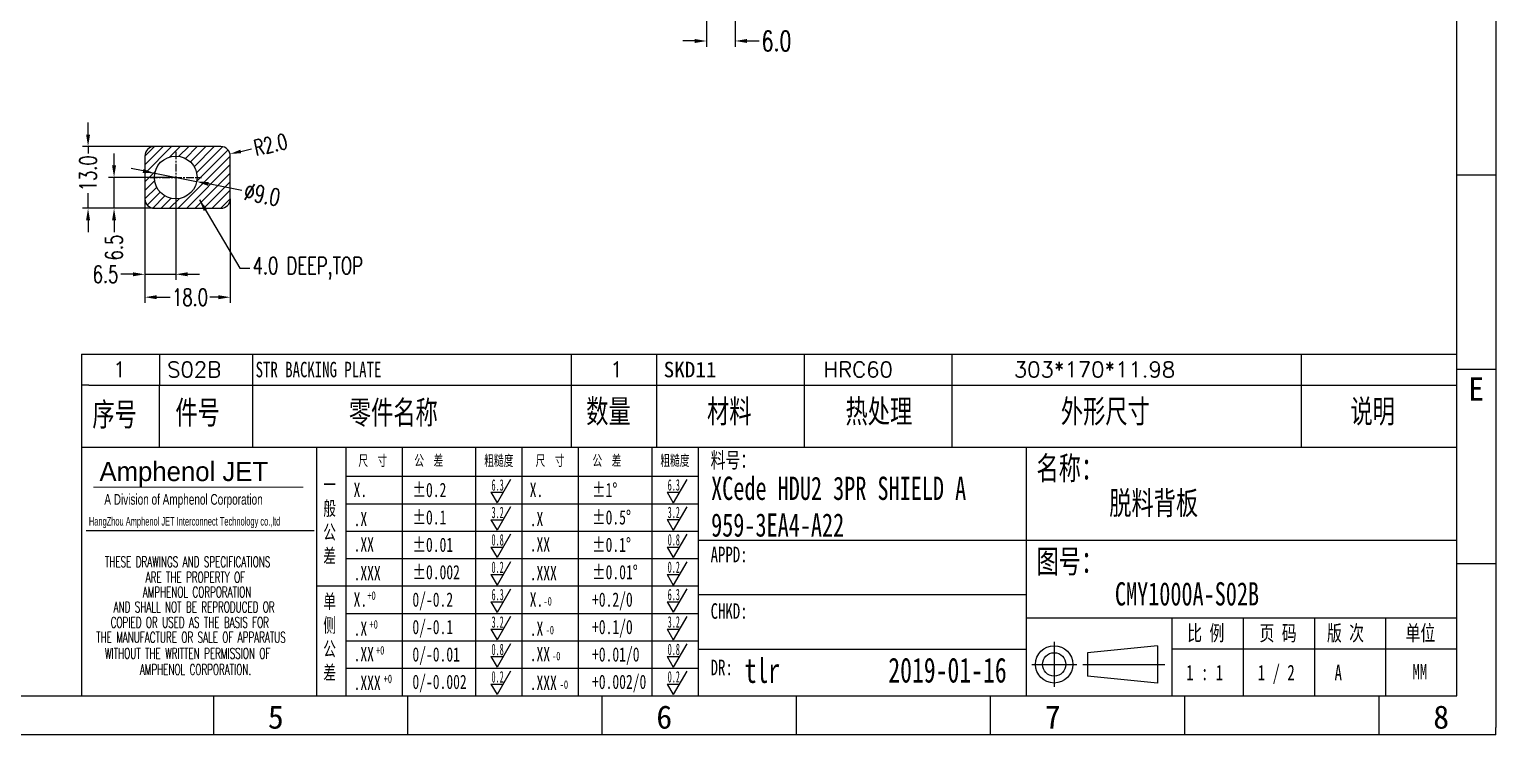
# Model space of a CAD drawing. Header units: millimetres. Extents: x -2852 to 5627, y -2271 to 1849.
# Drawn here: x 4667.9 to 4976.7, y 354.1 to 502.7 of the extents above; entities that cross this region are included whole.
import ezdxf
from ezdxf.enums import TextEntityAlignment as Align

# ---------------------------------------------------------------- set-up
doc = ezdxf.new("R2010")
doc.units = ezdxf.units.MM
doc.header["$PDSIZE"] = 3
doc.linetypes.add('CENTER', pattern=[50.8, 31.75, -6.35, 6.35, -6.35])
for name, color, linetype in [('1', 7, 'Continuous'), ('41', 1, 'Continuous'), ('S02', 17, 'Continuous')]:
    doc.layers.add(name, color=color, linetype=linetype)
doc.styles.add('CH', font='仿宋_GB2312_0.ttf')
doc.styles.add('jet02', font='simplex.shx', dxfattribs={"width": 0.7})
doc.styles.add('SIMPLEX', font='SIMPLEX')
doc.styles.get("Standard").update_dxf_attribs({"font": '仿宋_GB2312_0.ttf', "width": 0.7})
doc.styles.add('TEXTSTYLE_1', font='TRIUMB.TTF')
doc.styles.add('TEXTSTYLE_2', font='TRIUM.TTF')
doc.styles.add('tk', font='', dxfattribs={"width": 0.7})
doc.styles.add('tk 2', font='仿宋_GB2312_0.ttf', dxfattribs={"width": 0.65})
doc.styles.add('tk 4', font='simplex.shx', dxfattribs={"width": 0.65, "bigfont": 'bigfont.shx'})
doc.styles.get('tk').set_extended_font_data('NSimSun')
doc.dimstyles.new('jet02', dxfattribs={"dimtxt": 3.5, "dimasz": 2.1, "dimexe": 1, "dimexo": 0, "dimgap": 0.5, "dimtad": 0, "dimtoh": 1, "dimdec": 3, "dimzin": 9, "dimdsep": 46, "dimtxsty": 'jet02', "dimcen": 0, "dimclrt": 256, "dimazin": 2, "dimtfac": 1, "dimtdec": 3, "dimtofl": 0, "dimtmove": 0, "dimatfit": 1, "dimfxl": 0, "dimarcsym": 0})

# ---------------------------------------------------------------- blocks, each defined once
blk = doc.blocks.new('A3-N')
at = {"layer": '1', "color": 1}
for p, q in [((420, 296.73), (420, 1)), ((420, 78.55), (414.55, 78.55)), ((420, 51.27), (414.55, 51.27)), ((222.45, 49.09), (221.45, 49.09)), ((221.45, 49.09), (221.45, 40.36)), ((222.45, 49.09), (414.55, 49.09)), ((232.36, 49.09), (232.36, 40.36)), ((245.45, 49.09), (245.45, 40.36)), ((290.18, 49.09), (290.18, 40.36)), ((302.18, 49.09), (302.18, 40.36)), ((322.91, 49.09), (322.91, 40.36)), ((343.64, 49.09), (343.64, 40.36)), ((392.73, 40.36), (392.73, 49.09)), ((258.55, 40.36), (258.55, 5.44)), ((266.45, 40.36), (266.45, 5.44)), ((276.78, 40.36), (276.78, 5.45)), ((291.18, 40.36), (291.18, 5.45)), ((301.51, 40.37), (301.51, 5.46)), ((308.01, 40.36), (308.01, 5.45)), ((354.09, 40.36), (354.09, 5.45)), ((308.01, 32.39), (258.55, 32.39)), ((308.01, 28.54), (258.55, 28.54)), ((414.55, 27.27), (308.01, 27.27)), ((308.01, 24.69), (258.55, 24.69)), ((420, 24), (414.55, 24)), ((354.09, 19.63), (308.01, 19.63)), ((308.01, 16.99), (258.55, 16.99)), ((414.55, 16.36), (354.09, 16.36)), ((374.55, 16.36), (374.55, 5.45)), ((384.55, 16.36), (384.55, 5.45)), ((394.55, 16.36), (394.55, 5.45)), ((404.55, 16.36), (404.55, 5.45)), ((308.01, 13.14), (258.55, 13.14)), ((372.51, 12.49), (362.69, 11.5)), ((372.51, 12.49), (372.51, 7.25)), ((308.01, 11.99), (354.09, 11.99)), ((362.69, 11.5), (362.69, 8.23)), ((414.55, 12), (374.55, 12)), ((308.01, 9.29), (258.55, 9.29)), ((372.51, 7.25), (362.69, 8.23)), ((240, 0), (240, 5.45)), ((267.27, 0), (267.27, 5.45)), ((294.55, 0), (294.55, 5.45)), ((321.82, 0), (321.82, 5.45)), ((349.09, 0), (349.09, 5.45)), ((376.36, 0), (376.36, 5.45)), ((403.64, 0), (403.64, 5.45)), ((420, 0), (1, 0)), ((420, 0), (420, 1))]:
    blk.add_line(p, q, dxfattribs=at)
at = {"layer": '1'}
for p, q in [((221.45, 40.36), (221.45, 5.45)), ((221.45, 40.36), (414.55, 40.36)), ((221.45, 40.36), (414.55, 40.36)), ((254.41, 40.36), (254.41, 5.45)), ((283.28, 40.36), (283.28, 5.45)), ((308.01, 36.24), (258.55, 36.24)), ((222.08, 28.67), (254.12, 28.67)), ((308.01, 20.84), (254.41, 20.84))]:
    blk.add_line(p, q, dxfattribs=at)
at = {"layer": '1', "color": 1, "ltscale": 0.05}
for p, q in [((281.68, 35.84), (279.79, 32.56)), ((306.41, 35.84), (304.52, 32.56)), ((278.93, 34.04), (279.79, 32.56)), ((278.93, 34.04), (280.65, 34.04)), ((303.66, 34.05), (304.52, 32.56)), ((303.66, 34.05), (305.38, 34.05)), ((281.68, 31.99), (279.79, 28.71)), ((306.41, 31.99), (304.52, 28.71)), ((278.93, 30.19), (279.79, 28.71)), ((278.93, 30.19), (280.65, 30.19)), ((303.66, 30.2), (305.38, 30.2)), ((303.66, 30.2), (304.52, 28.71)), ((281.68, 28.14), (279.79, 24.86)), ((306.41, 28.14), (304.52, 24.86)), ((278.93, 26.34), (279.79, 24.86)), ((278.93, 26.34), (280.65, 26.34)), ((303.66, 26.35), (304.52, 24.86)), ((303.66, 26.35), (305.38, 26.35)), ((281.68, 24.29), (279.79, 21.01)), ((306.41, 24.29), (304.52, 21.01)), ((278.93, 22.49), (280.65, 22.49)), ((278.93, 22.49), (279.79, 21.01)), ((303.66, 22.5), (305.38, 22.5)), ((303.66, 22.5), (304.52, 21.01)), ((278.93, 18.66), (279.79, 17.17)), ((278.93, 18.66), (280.65, 18.66)), ((281.68, 20.45), (279.79, 17.17)), ((303.66, 18.66), (304.52, 17.18)), ((303.66, 18.66), (305.38, 18.66)), ((306.41, 20.46), (304.52, 17.18)), ((281.68, 16.6), (279.79, 13.32)), ((306.41, 16.61), (304.52, 13.33)), ((278.93, 14.81), (280.65, 14.81)), ((278.93, 14.81), (279.79, 13.32)), ((303.66, 14.81), (305.38, 14.81)), ((303.66, 14.81), (304.52, 13.33)), ((281.68, 12.75), (279.79, 9.47)), ((306.41, 12.76), (304.52, 9.48)), ((278.93, 10.96), (279.79, 9.47)), ((278.93, 10.96), (280.65, 10.96)), ((303.66, 10.96), (304.52, 9.48)), ((303.66, 10.96), (305.38, 10.96)), ((281.68, 8.9), (279.79, 5.62)), ((306.41, 8.91), (304.52, 5.63)), ((278.93, 7.11), (279.79, 5.62)), ((278.93, 7.11), (280.65, 7.11)), ((303.66, 7.11), (305.38, 7.11)), ((303.66, 7.11), (304.52, 5.63))]:
    blk.add_line(p, q, dxfattribs=at)
at = {"layer": '1', "color": 1, "ltscale": 0.1}
for p, q in [((358.01, 13.02), (358.01, 6.71)), ((354.86, 9.87), (361.17, 9.87)), ((362.03, 9.87), (373.54, 9.87))]:
    blk.add_line(p, q, dxfattribs=at)
at = {"layer": '1'}
blk.add_lwpolyline([(221.45, 5.45), (414.55, 5.45), (414.55, 291.27), (5.45, 291.27), (5.45, 5.45), (414.55, 5.45)], dxfattribs=at)
at = {"layer": '1', "color": 7, "linetype": 'Continuous', "const_width": 0.123}
blk.add_lwpolyline([(223.11, 34.74), (252.6, 34.76)], dxfattribs=at)
at = {"layer": '1', "color": 1}
for radius in [2.62, 1.64]:
    blk.add_circle((358.01, 9.87), radius, dxfattribs=at)
blk.add_text('E', height=3.27, dxfattribs=at).set_placement((418.37, 50.18), align=Align.TOP_RIGHT)
at = {"layer": '1', "color": 1, "style": 'tk 2', "width": 0.7}
for s, height, p in [('零件名称', 3.273, (258.97, 43.61)), ('数量', 3.273, (292.3, 43.78)), ('材料', 3.273, (309.27, 43.78)), ('热处理', 3.273, (328.71, 43.78)), ('外形尺寸', 3.273, (358.94, 43.78)), ('说明', 3.273, (399.61, 43.78)), ('序号', 3.273, (222.96, 43.34)), ('件号', 3.273, (234.62, 43.61)), ('料号：', 2.182, (309.77, 37.46)), ('名称：', 3.273, (355.52, 35.79)), ('图号：', 3.273, (355.52, 22.7)), ('比 例', 2.182, (376.69, 13.18)), ('页 码', 2.182, (386.85, 13.18)), ('版 次', 2.182, (396.31, 13.18)), ('单位', 2.182, (407.35, 13.18))]:
    blk.add_text(s, height=height, dxfattribs=at).set_placement(p)
at = {"layer": '1', "color": 7, "linetype": 'Continuous', "style": 'TEXTSTYLE_1'}
blk.add_text('Amphenol JET', height=2.7, dxfattribs=at).set_placement((223.96, 35.61))
at = {"layer": '1', "color": 1, "style": 'tk 2', "width": 0.7}
for s, p in [('X.', (259.64, 34.37)), ('%%P0.2', (267.9, 34.37)), ('X.', (284.37, 34.37)), ('%%P1%%D', (293.12, 34.37)), ('.X', (259.64, 30.28)), ('%%P0.1', (267.9, 30.52)), ('.X', (284.37, 30.28)), ('%%P0.5%%D', (293.12, 30.52)), ('.XX', (259.64, 26.71)), ('%%P0.01', (267.9, 26.67)), ('.XX', (284.37, 26.71)), ('%%P0.1%%D', (293.12, 26.67)), ('.XXX', (259.64, 22.68)), ('%%P0.002', (267.9, 22.82)), ('.XXX', (284.37, 22.68)), ('%%P0.01%%D', (293.12, 22.82)), ('X.', (259.64, 18.97)), ('0/-0.2', (267.9, 18.97)), ('X.', (284.37, 18.97)), ('+0.2/0', (293.12, 18.97)), ('.X', (259.64, 14.88)), ('0/-0.1', (267.9, 15.12)), ('.X', (284.37, 14.88)), ('+0.1/0', (293.12, 15.12)), ('0/-0.01', (267.9, 11.27)), ('+0.01/0', (293.12, 11.27)), ('.XX', (259.64, 11.31)), ('.XX', (284.37, 11.31)), ('.XXX', (259.64, 7.28)), ('0/-0.002', (267.9, 7.42)), ('.XXX', (284.37, 7.28)), ('+0.002/0', (293.12, 7.42))]:
    blk.add_text(s, height=2, dxfattribs=at).set_placement(p, align=Align.MIDDLE_LEFT)
at = {"layer": '1', "color": 1, "ltscale": 0.05, "style": 'tk 2', "width": 0.5}
for s, p in [('6.3', (279.01, 34.26)), ('6.3', (303.74, 34.27)), ('3.2', (279.01, 30.41)), ('3.2', (303.74, 30.42)), ('0.8', (279.01, 26.56)), ('0.8', (303.74, 26.57)), ('0.2', (279.01, 22.71)), ('0.2', (303.74, 22.72)), ('6.3', (279.01, 18.87)), ('6.3', (303.74, 18.88)), ('3.2', (279.01, 15.02)), ('3.2', (303.74, 15.03)), ('0.8', (279.01, 11.17)), ('0.8', (303.74, 11.18)), ('0.2', (279.01, 7.32)), ('0.2', (303.74, 7.33))]:
    blk.add_text(s, height=1.6, dxfattribs=at).set_placement(p)
at = {"layer": '1', "color": 7, "linetype": 'Continuous'}
for s, height, style, width, p in [('A Division of Amphenol Corporation', 1.5, 'TEXTSTYLE_2', 0.7, (224.64, 32.29)), ('HangZhou Amphenol JET Interconnect Technology co.,ltd ', 1.2, 'TEXTSTYLE_2', 0.6, (222.47, 29.36)), ('THESE DRAWINGS AND SPECIFICATIONS', 1.5, 'tk 4', 0.6, (224.73, 23.52)), ('ARE THE PROPERTY OF', 1.5, 'tk 4', 0.6, (230.45, 21.35)), ('AMPHENOL CORPORATION', 1.5, 'tk 4', 0.6, (230.04, 19.27)), ('AND SHALL NOT BE REPRODUCED OR', 1.5, 'tk 4', 0.6, (225.95, 17.17)), ('COPIED OR USED AS THE BASIS FOR', 1.5, 'tk 4', 0.6, (225.54, 15.02)), ('THE MANUFACTURE OR SALE OF APPARATUS', 1.5, 'tk 4', 0.6, (223.5, 12.92)), ('WITHOUT THE WRITTEN PERMISSION OF', 1.5, 'tk 4', 0.6, (224.73, 10.67)), ('AMPHENOL CORPORATION.', 1.5, 'tk 4', 0.6, (229.63, 8.4))]:
    blk.add_text(s, height=height, dxfattribs=dict(at, style=style, width=width)).set_placement(p)
at = {"layer": '1', "style": 'tk 2', "width": 0.7}
for s, p in [('APPD:', (309.77, 24.21)), ('CHKD:', (309.77, 16.27)), ('DR:', (309.77, 8.35))]:
    blk.add_text(s, height=2.182, dxfattribs=at).set_placement(p)
at = {"layer": '1', "color": 7, "style": 'tk 2', "width": 0.7}
blk.add_text('MM', height=2.182, dxfattribs=at).set_placement((408.31, 7.75))
at = {"layer": '1', "color": 1}
for s, p in [('5', (248.72, 4.11)), ('6', (303.26, 4.11)), ('7', (357.81, 4.11)), ('8', (412.35, 4.11))]:
    blk.add_text(s, height=3.27, dxfattribs=at).set_placement(p, align=Align.TOP_CENTER)
at = {"layer": '1', "color": 1, "ltscale": 0.05, "char_height": 1.5, "width": 6.3627, "attachment_point": 1, "style": 'tk 2'}
for s, insert in [('尺  寸', (260.31, 39.25)), ('公  差', (268.17, 39.25)), ('粗糙度', (277.98, 39.25)), ('尺  寸', (285.2, 39.25)), ('公  差', (293.18, 39.25)), ('粗糙度', (302.71, 39.26))]:
    blk.add_mtext(s, dxfattribs=dict(at, insert=insert))
at = {"layer": '1', "ltscale": 0.05, "char_height": 2, "width": 2.5195, "attachment_point": 1, "style": 'tk 2'}
for s, insert in [('一般公差', (255.39, 36.11)), ('单侧公差', (255.39, 19.71))]:
    blk.add_mtext(s, dxfattribs=dict(at, insert=insert))
at = {"layer": '1', "color": 1, "ltscale": 0.05, "char_height": 1.2, "width": 5.1396, "attachment_point": 1, "line_spacing_factor": 0.8, "style": 'tk 2'}
for s, insert in [('+0', (261.58, 20.13)), ('-0', (286.31, 19.33)), ('+0', (261.88, 16.09)), ('-0', (286.61, 15.29)), ('+0', (262.79, 12.45)), ('-0', (287.51, 11.65)), ('+0', (263.87, 8.44)), ('-0', (288.59, 7.64))]:
    blk.add_mtext(s, dxfattribs=dict(at, insert=insert))
at = {"layer": '1', "style": 'tk 2', "width": 0.7}
for tag, p in [('PATR-NO1', (309.84, 32.96)), ('TITLE', (365.74, 30.9)), ('PATR-NO2', (309.84, 27.81)), ('DWG-NO:', (366.54, 18.14))]:
    blk.add_attdef(tag, p, '', height=3.27, dxfattribs=at)
at = {"layer": '1', "color": 1, "style": 'tk 2', "width": 0.7}
for tag, p in [('DRAW', (314.55, 7.27)), ('DATE', (334.72, 7.32))]:
    blk.add_attdef(tag, p, '', height=3.49, dxfattribs=at)
at = {"layer": '1', "style": 'tk 2', "width": 0.7}
for tag, p in [('SCALE', (376.55, 8.73)), ('SHEET', (386.6, 8.72)), ('REV', (397.38, 8.73))]:
    blk.add_attdef(tag, text='', height=2.18, dxfattribs=at).set_placement(p, align=Align.MIDDLE_LEFT)
blk = doc.blocks.new('FB3')
at = {"layer": '1', "color": 1}
for p, q in [((0, 4.36), (193.09, 4.36)), ((0, 4.36), (0, 0)), ((10.91, 4.36), (10.91, 0)), ((24, 4.36), (24, 0)), ((68.73, 4.36), (68.73, 0)), ((80.73, 4.36), (80.73, 0)), ((101.45, 4.36), (101.45, 0)), ((122.18, 4.36), (122.18, 0)), ((171.27, 0), (171.27, 4.36))]:
    blk.add_line(p, q, dxfattribs=at)
at = {"layer": '1'}
for tag, style, p in [('ITEM', 'SIMPLEX', (4.36, 2.18)), ('PARTNO', 'SIMPLEX', (12, 2.18)), ('QTY', 'SIMPLEX', (74.18, 2.18)), ('MATL', 'CH', (81.72, 2.18)), ('FINISH', 'SIMPLEX', (104.17, 2.18)), ('SPEC', 'SIMPLEX', (130.91, 2.18)), ('REMARK', 'SIMPLEX', (174.06, 2.18))]:
    blk.add_attdef(tag, text='', height=2.18, dxfattribs=dict(at, style=style)).set_placement(p, align=Align.MIDDLE_LEFT)
at = {"layer": '1', "style": 'tk', "width": 0.7}
blk.add_attdef('DIE', text='', height=2.18, dxfattribs=at).set_placement((24.43, 2.18), align=Align.MIDDLE_LEFT)
blk = doc.blocks.new('*D4660')
at = {"layer": '41', "color": 0, "lineweight": -2, "ltscale": 0.05}
for p, q in [((1880.42, 3711.54), (1880.42, 3714.06)), ((1895.3, 3709.02), (1879.22, 3709.02)), ((1880.42, 3709.02), (1880.42, 3707.58)), ((1880.42, 3696.02), (1880.42, 3699.18)), ((1894.38, 3696.02), (1879.22, 3696.02)), ((1880.42, 3693.5), (1880.42, 3690.98))]:
    blk.add_line(p, q, dxfattribs=at)
at = {"layer": '41', "color": 0, "ltscale": 0.05}
for points in [[(1880, 3711.54), (1880.84, 3711.54), (1880.42, 3709.02)], [(1880.84, 3693.5), (1880, 3693.5), (1880.42, 3696.02)]]:
    blk.add_solid(points, dxfattribs=at)
at = {"layer": 'Defpoints', "color": 0, "ltscale": 0.05}
for p in [(1880.42, 3709.02), (1895.3, 3709.02), (1894.38, 3696.02)]:
    blk.add_point(p, dxfattribs=at)
at = {"layer": '41', "ltscale": 0.05, "insert": (1880.42, 3703.38), "char_height": 3.6, "attachment_point": 5, "rotation": 90, "style": 'jet02'}
blk.add_mtext('13.0', dxfattribs=at)
blk = doc.blocks.new('S02-CLAMP1')
at = {"layer": 'S02', "color": 6, "linetype": 'CENTER', "ltscale": 0.05}
for p, q in [((0, 5.4), (0, -5.4)), ((5.4, 0), (-5.4, 0))]:
    blk.add_line(p, q, dxfattribs=at)
at = {"layer": 'S02', "linetype": 'Continuous', "ltscale": 0.05}
blk.add_circle((0, 0), 4.5, dxfattribs=at)
blk = doc.blocks.new('*D4661')
at = {"layer": '41', "color": 0, "lineweight": -2, "ltscale": 0.05}
for p, q in [((1891.99, 3703.88), (1889.52, 3704.37)), ((1894.46, 3703.39), (1903.29, 3701.65)), ((1912.8, 3699.78), (1905.76, 3701.16))]:
    blk.add_line(p, q, dxfattribs=at)
at = {"layer": '41', "color": 0, "ltscale": 0.05}
for points in [[(1891.91, 3703.47), (1892.07, 3704.29), (1894.46, 3703.39)], [(1905.85, 3701.57), (1905.68, 3700.75), (1903.29, 3701.65)]]:
    blk.add_solid(points, dxfattribs=at)
at = {"layer": 'Defpoints', "color": 0, "ltscale": 0.05}
for p in [(1894.46, 3703.39), (1903.29, 3701.65)]:
    blk.add_point(p, dxfattribs=at)
at = {"layer": '41', "ltscale": 0.05, "insert": (1917.09, 3698.93), "char_height": 3.6, "attachment_point": 5, "rotation": 348.8405, "style": 'jet02'}
blk.add_mtext('∅9.0', dxfattribs=at)
blk = doc.blocks.new('*D4662')
at = {"layer": '41', "color": 0, "lineweight": -2, "ltscale": 0.05}
for p, q in [((1892.38, 3698.02), (1892.38, 3676.09)), ((1910.38, 3698.02), (1910.38, 3676.09)), ((1894.9, 3677.29), (1897.69, 3677.29)), ((1907.86, 3677.29), (1906.09, 3677.29))]:
    blk.add_line(p, q, dxfattribs=at)
at = {"layer": '41', "color": 0, "ltscale": 0.05}
for points in [[(1894.9, 3677.71), (1894.9, 3676.87), (1892.38, 3677.29)], [(1907.86, 3676.87), (1907.86, 3677.71), (1910.38, 3677.29)]]:
    blk.add_solid(points, dxfattribs=at)
at = {"layer": 'Defpoints', "color": 0, "ltscale": 0.05}
for p in [(1892.38, 3698.02), (1910.38, 3698.02), (1910.38, 3677.29)]:
    blk.add_point(p, dxfattribs=at)
at = {"layer": '41', "ltscale": 0.05, "insert": (1901.89, 3677.29), "char_height": 3.6, "attachment_point": 5, "style": 'jet02'}
blk.add_mtext('18.0', dxfattribs=at)
blk = doc.blocks.new('*D4663')
at = {"layer": '41', "color": 0, "lineweight": -2, "ltscale": 0.05}
for p, q in [((1898.88, 3702.52), (1898.88, 3680.92)), ((1892.38, 3698.02), (1892.38, 3680.92)), ((1889.86, 3682.12), (1887.34, 3682.12)), ((1892.38, 3682.12), (1898.88, 3682.12)), ((1901.4, 3682.12), (1903.92, 3682.12))]:
    blk.add_line(p, q, dxfattribs=at)
at = {"layer": '41', "color": 0, "ltscale": 0.05}
for points in [[(1889.86, 3681.7), (1889.86, 3682.54), (1892.38, 3682.12)], [(1901.4, 3682.54), (1901.4, 3681.7), (1898.88, 3682.12)]]:
    blk.add_solid(points, dxfattribs=at)
at = {"layer": 'Defpoints', "color": 0, "ltscale": 0.05}
for p in [(1898.88, 3702.52), (1892.38, 3698.02), (1898.88, 3682.12)]:
    blk.add_point(p, dxfattribs=at)
at = {"layer": '41', "ltscale": 0.05, "insert": (1884.1, 3682.12), "char_height": 3.6, "attachment_point": 5, "style": 'jet02'}
blk.add_mtext('6.5', dxfattribs=at)
blk = doc.blocks.new('*D4664')
at = {"layer": '41', "color": 0, "lineweight": -2, "ltscale": 0.05}
for p, q in [((1885.89, 3705.04), (1885.89, 3707.56)), ((1898.88, 3702.52), (1884.69, 3702.52)), ((1885.89, 3696.02), (1885.89, 3702.52)), ((1894.38, 3696.02), (1884.69, 3696.02)), ((1885.89, 3693.5), (1885.89, 3690.98))]:
    blk.add_line(p, q, dxfattribs=at)
at = {"layer": '41', "color": 0, "ltscale": 0.05}
for points in [[(1885.47, 3705.04), (1886.31, 3705.04), (1885.89, 3702.52)], [(1886.31, 3693.5), (1885.47, 3693.5), (1885.89, 3696.02)]]:
    blk.add_solid(points, dxfattribs=at)
at = {"layer": 'Defpoints', "color": 0, "ltscale": 0.05}
for p in [(1885.89, 3702.52), (1898.88, 3702.52), (1894.38, 3696.02)]:
    blk.add_point(p, dxfattribs=at)
at = {"layer": '41', "ltscale": 0.05, "insert": (1885.89, 3687.74), "char_height": 3.6, "attachment_point": 5, "rotation": 90, "style": 'jet02'}
blk.add_mtext('6.5', dxfattribs=at)
blk = doc.blocks.new('*D4665')
at = {"layer": '41', "color": 0, "lineweight": -2, "ltscale": 0.05}
blk.add_line((1912.58, 3707.99), (1914.83, 3708.51), dxfattribs=at)
at = {"layer": '41', "color": 0, "ltscale": 0.05}
blk.add_solid([(1912.49, 3708.37), (1912.66, 3707.62), (1910.33, 3707.47)], dxfattribs=at)
at = {"layer": 'Defpoints', "color": 0, "ltscale": 0.05}
for p in [(1908.38, 3707.02), (1910.33, 3707.47)]:
    blk.add_point(p, dxfattribs=at)
at = {"layer": '41', "ltscale": 0.05, "insert": (1918.85, 3709.44), "char_height": 3.3, "attachment_point": 5, "rotation": 13.0263, "style": 'jet02'}
blk.add_mtext('R2.0', dxfattribs=at)
blk = doc.blocks.new('*D4694')
at = {"layer": '41', "ltscale": 0.05}
for p, q in [((2010.7, 3750.26), (2010.7, 3730.06)), ((2016.69, 3751.26), (2016.69, 3730.06)), ((2008.18, 3731.26), (2005.66, 3731.26)), ((2019.21, 3731.26), (2021.73, 3731.26))]:
    blk.add_line(p, q, dxfattribs=at)
for points in [[(2008.18, 3730.84), (2008.18, 3731.68), (2010.7, 3731.26)], [(2019.21, 3731.68), (2019.21, 3730.84), (2016.69, 3731.26)]]:
    blk.add_solid(points, dxfattribs=at)
at = {"layer": 'Defpoints', "color": 0, "ltscale": 0.05}
for p in [(2010.7, 3750.26), (2016.69, 3751.26), (2016.69, 3731.26)]:
    blk.add_point(p, dxfattribs=at)
at = {"layer": '41', "ltscale": 0.05, "insert": (2025.41, 3731.26), "char_height": 4.2, "attachment_point": 5, "style": 'jet02'}
blk.add_mtext('6.0', dxfattribs=at)

msp = doc.modelspace()

# ---------------------------------------------------------------- hatches: boundary and pattern name
at = {"layer": '41', "ltscale": 0.05}
h = msp.add_hatch(dxfattribs=at)
h.set_pattern_fill('ANSI31', color=256, scale=0.4, style=0)
h.set_pattern_definition([(45, (-2214.3556, 2822.622), (-0.89802561, 0.89802561), [])])
h.paths.add_polyline_path([(4694.232, 478.0074, 0.41421356), (4692.232, 476.0074), (4692.232, 467.0074, 0.41421356), (4694.232, 465.0074), (4708.232, 465.0074, 0.41421356), (4710.232, 467.0074), (4710.232, 476.0074, 0.41421356), (4708.232, 478.0074)])
h.paths.add_polyline_path([(4703.232, 471.5074, -1), (4694.232, 471.5074, -1)], flags=16)

# ---------------------------------------------------------------- linework, layer by layer
at = {"layer": 'S02'}
for p, q in [((4692.232, 476.0074), (4692.232, 467.0074)), ((4708.232, 478.0074), (4694.232, 478.0074)), ((4710.232, 467.0074), (4710.232, 476.0074)), ((4694.232, 465.0074), (4708.232, 465.0074))]:
    msp.add_line(p, q, dxfattribs=at)
for centre, start, end in [((4694.232, 476.0074), 90, 180), ((4708.232, 476.0074), 0, 90), ((4694.232, 467.0074), 180, 270), ((4708.232, 467.0074), 270, 0)]:
    msp.add_arc(centre, 2, start, end, dxfattribs=at)

# ---------------------------------------------------------------- block references
at = {"layer": '1', "ltscale": 0.05, "xscale": 1.5, "yscale": 1.5, "zscale": 1.5}
for name, p, values in [('A3-N', (4346.7373, 354.1358), {'DWG-NO:': 'CMY1000A-S02B', 'TITLE': '脱料背板', 'REV': 'A', 'SHEET': '1 / 2', 'DRAW': 'tlr', 'DATE': '2019-01-16', 'PATR-NO1': 'XCede HDU2 3PR SHIELD A', 'PATR-NO2': '959-3EA4-A22', 'SCALE': '1 : 1'}), ('FB3', (4678.9191, 427.7722), {'PARTNO': 'S02B', 'ITEM': '1', 'DIE': 'STR BACKING PLATE', 'QTY': '1', 'MATL': 'SKD11', 'FINISH': 'HRC60', 'SPEC': '303*170*11.98'})]:
    msp.add_blockref(name, p, dxfattribs=at).add_auto_attribs(values)
at = {"layer": 'S02', "rotation": 90}
msp.add_blockref('S02-CLAMP1', (4698.732, 471.5074), dxfattribs=at)

# ---------------------------------------------------------------- texts
at = {"layer": '41', "ltscale": 0.05, "insert": (4714.9417, 452.3823), "char_height": 3.6, "attachment_point": 4, "style": 'jet02'}
msp.add_mtext('4.0 DEEP,TOP', dxfattribs=at)

# ---------------------------------------------------------------- dimensions: what is measured, and where the dimension line sits
at = {"layer": '41', "ltscale": 0.05}
dim = msp.add_linear_dim(base=(4816.5402, 500.2444), p1=(4810.5502, 519.2425), p2=(4816.5402, 520.2425), dimstyle='jet02', override={"dimscale": 1.2, "dimtoh": 0, "dimdec": 1, "dimzin": 1, "dimclrd": 256, "dimclre": 256, "dimadec": 1, "dimazin": 0, "dimatfit": 3, "dimlwd": 65535, "dimlwe": 65535}, dxfattribs=at)
dim.commit()
dim.dimension.update_dxf_attribs({"geometry": '*D4694', "text_midpoint": (4825.2602, 500.2444), "insert": (2799.8548, -3231.0141)})
for base, p2, picture, middle in [((4680.2752, 478.0074), (4695.1598, 478.0074), '*D4660', (4680.2752, 472.3692)), ((4685.7443, 471.5074), (4698.732, 471.5074), '*D4664', (4685.7443, 456.7274))]:
    dim = msp.add_linear_dim(base=base, p1=(4694.232, 465.0074), p2=p2, angle=90, dimstyle='jet02', override={"dimscale": 1.2, "dimtxt": 3, "dimtoh": 0, "dimdec": 1, "dimzin": 1, "dimadec": 1, "dimazin": 0, "dimtdec": 1, "dimtofl": 1, "dimatfit": 3}, dxfattribs=at)
    dim.commit()
    dim.dimension.update_dxf_attribs({"geometry": picture, "text_midpoint": middle, "dimtype": 160, "insert": (2799.8548, -3231.0141)})
dim = msp.add_radius_dim(center=(4708.232, 476.0074), mpoint=(4710.1805, 476.4582), dimstyle='jet02', override={"dimscale": 1.1, "dimtxt": 3, "dimtoh": 0, "dimdec": 1, "dimzin": 1, "dimadec": 1, "dimazin": 0, "dimtdec": 1, "dimatfit": 3}, dxfattribs=at)
dim.commit()
dim.dimension.update_dxf_attribs({"geometry": '*D4665', "text_midpoint": (4718.7005, 478.4293), "insert": (2799.8548, -3231.0141)})
dim = msp.add_diameter_dim_2p(p1=(4694.3171, 472.3783), p2=(4703.1469, 470.6364), dimstyle='jet02', override={"dimscale": 1.2, "dimtxt": 3, "dimtoh": 0, "dimdec": 1, "dimzin": 1, "dimadec": 1, "dimazin": 0, "dimtdec": 1, "dimtofl": 1, "dimatfit": 3}, dxfattribs=at)
dim.commit()
dim.dimension.update_dxf_attribs({"geometry": '*D4661', "text_midpoint": (4716.9471, 467.9141), "dimtype": 163, "insert": (2799.8548, -3231.0141)})
for base, p2, picture, middle in [((4698.732, 451.1079), (4698.732, 471.5074), '*D4663', (4683.952, 451.1079)), ((4710.232, 446.2793), (4710.232, 467.0074), '*D4662', (4701.7426, 446.2793))]:
    dim = msp.add_linear_dim(base=base, p1=(4692.232, 467.0074), p2=p2, dimstyle='jet02', override={"dimscale": 1.2, "dimtxt": 3, "dimtoh": 0, "dimdec": 1, "dimzin": 1, "dimadec": 1, "dimazin": 0, "dimtdec": 1, "dimtofl": 1, "dimatfit": 3}, dxfattribs=at)
    dim.commit()
    dim.dimension.update_dxf_attribs({"geometry": picture, "text_midpoint": middle, "dimtype": 160, "insert": (2799.8548, -3231.0141)})

# ---------------------------------------------------------------- leaders
at = {"layer": '41', "ltscale": 0.05, "annotation_type": 0, "has_hookline": 1, "hookline_direction": 0, "text_width": 25.56}
msp.add_leader([(4703.7267, 466.8131), (4712.2417, 452.3823), (4714.3417, 452.3823)], dimstyle='jet02', override={"dimscale": 1.2, "dimtxt": 3, "dimtoh": 0, "dimdec": 1, "dimzin": 1, "dimadec": 1, "dimazin": 0, "dimtdec": 1, "dimtofl": 1, "dimatfit": 3}, dxfattribs=at)

doc.saveas('drawing.dxf')
